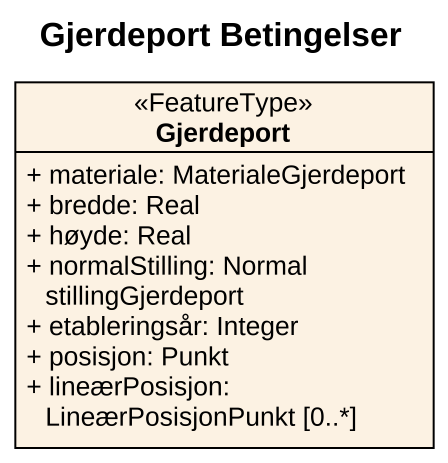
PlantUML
@startuml
title Gjerdeport Betingelser
hide circle
hide empty members
skinparam classAttributeIconSize 0
class Gjerdeport <<FeatureType>> {
  + materiale: MaterialeGjerdeport
  + bredde: Real
  + høyde: Real
  + normalStilling: Normal stillingGjerdeport
  + etableringsår: Integer
  + posisjon: Punkt
  + lineærPosisjon: LineærPosisjonPunkt [0..*]
}
@enduml
